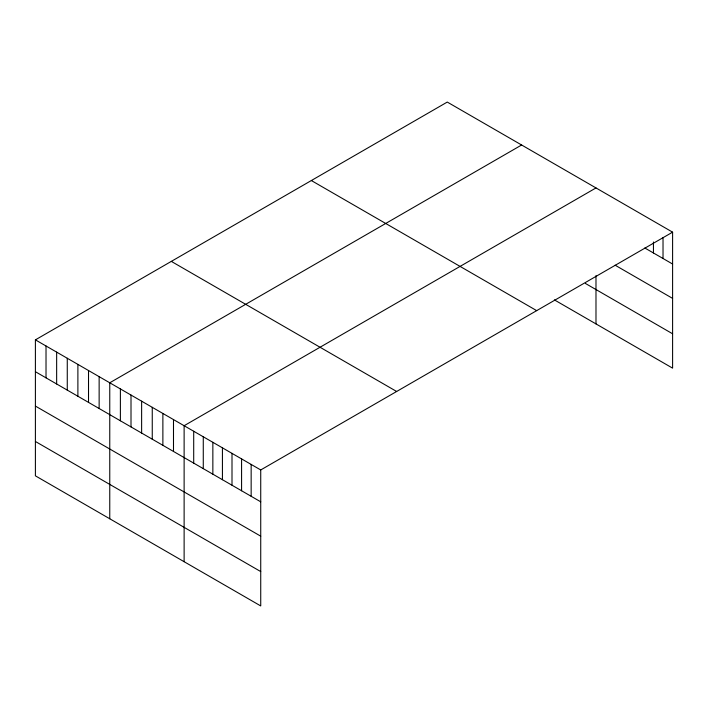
<?xml version="1.0" encoding="UTF-8"?>
<svg xmlns="http://www.w3.org/2000/svg" width="708" height="708" viewBox="0 0 708 708"><rect width="100%" height="100%" fill="white"/><g stroke="black" fill="none" stroke-linecap="round" stroke-linejoin="round"><path stroke-width="1.06" d="M672.6 232.162L260.73 469.953L260.73 605.933L35.4 475.838L35.4 339.858L447.27 102.067L672.6 232.162L672.6 368.142L554.382 299.891M521.628 144.998L109.758 382.789L109.758 518.769M595.986 187.93L184.124 425.72L184.124 561.701M644.829 247.995L672.6 264.031M615.137 265.208L672.6 298.387M585.366 283.421L672.6 333.787M311.352 180.54L536.682 310.635M171.318 261.385L396.648 391.48M35.4 339.858L260.73 469.953M35.4 371.718L260.73 501.813M35.4 406.082L260.73 536.177M35.4 441.473L260.73 571.577M663.024 237.623L663.024 258.5M653.449 241.986L653.449 252.968M595.986 275.607L595.986 323.91M251.154 464.421L251.154 496.29M241.578 458.899L241.578 490.759M232.003 453.368L232.003 485.228M222.427 447.837L222.427 479.697M212.851 442.305L212.851 474.174M203.276 436.783L203.276 468.643M193.7 431.252L193.7 463.112M173.495 419.587L173.495 451.447M162.875 413.454L162.875 445.314M152.255 407.321L152.255 439.181M141.627 401.188L141.627 433.048M131.007 395.055L131.007 426.915M120.387 388.922L120.387 420.782M99.138 376.656L99.138 408.516M88.518 370.523L88.518 402.383M77.889 364.39L77.889 396.25M67.269 358.257L67.269 390.117M56.649 352.124L56.649 383.984M46.02 345.991L46.02 377.851"/></g></svg>
